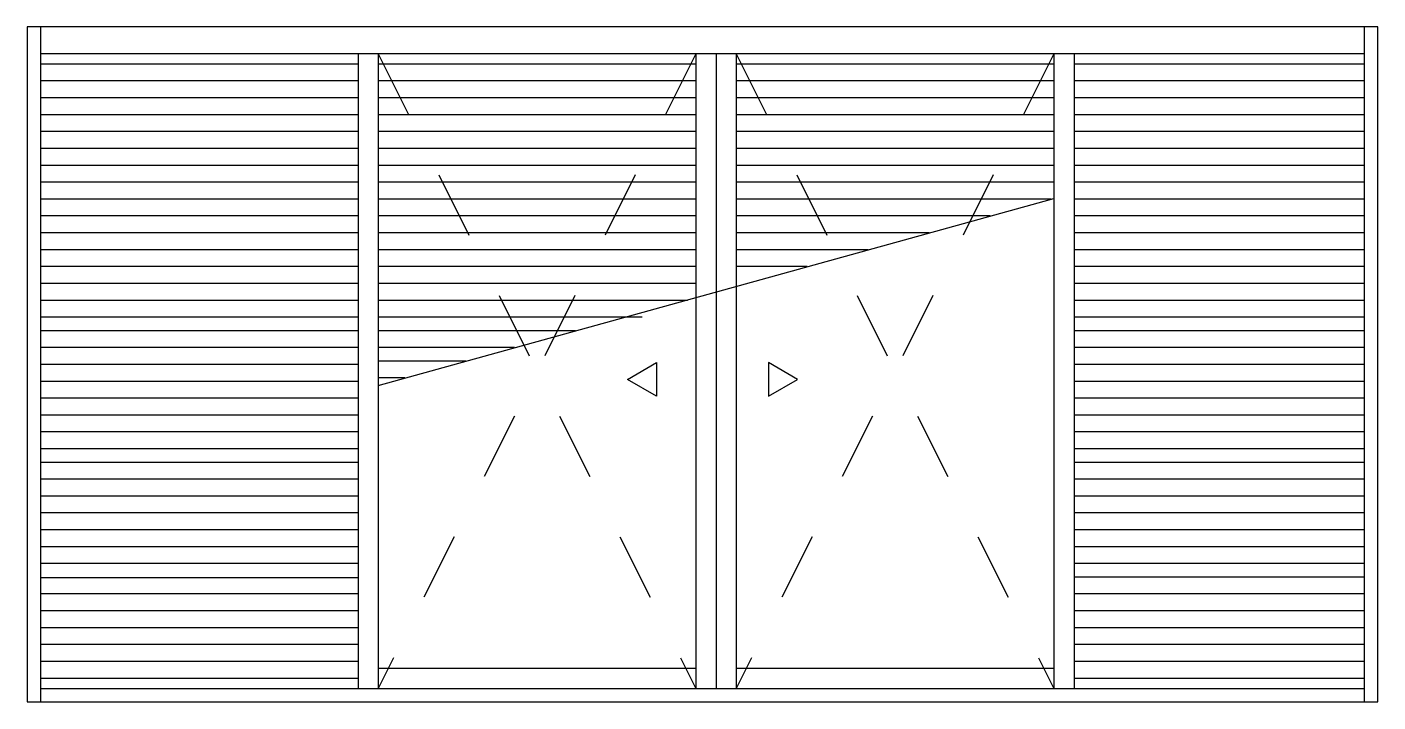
# Model space of a CAD drawing. Header units: millimetres. Extents: x 442.21 to 444.21, y 1332.14 to 1333.14.
import ezdxf

# ---------------------------------------------------------------- set-up
doc = ezdxf.new("R2010")
doc.units = ezdxf.units.MM
doc.header["$LTSCALE"] = 0.5
doc.linetypes.add('HIDDEN2', pattern=[0.1875, 0.125, -0.0625])
for name, color, linetype in [('Gravia_Venezianas', 1, 'Continuous'), ('Gravia_Venezianas_hidden2', 1, 'HIDDEN2'), ('Ltype_interrupção', 7, 'INTERRUP')]:
    doc.layers.add(name, color=color, linetype=linetype)
doc.linetypes.add('INTERRUP', pattern='A,0.6,-0.04,[1,INTERRUP.shx,S=0.1,R=0,X=0,Y=0],-0.04', length=0.68)

msp = doc.modelspace()

# ---------------------------------------------------------------- linework, layer by layer
at = {"layer": 'Gravia_Venezianas', "color": 2}
for p, q in [((444.2056, 1333.1407), (442.2056, 1333.1407)), ((442.2056, 1333.1407), (442.2056, 1332.1407)), ((444.2056, 1332.1407), (444.2056, 1333.1407)), ((442.2056, 1332.1407), (444.2056, 1332.1407))]:
    msp.add_line(p, q, dxfattribs=at)
at = {"layer": 'Gravia_Venezianas'}
for p, q in [((442.2256, 1333.1407), (442.2256, 1332.1407)), ((444.1856, 1332.1407), (444.1856, 1333.1407)), ((444.1856, 1333.1007), (442.2256, 1333.1007)), ((444.1856, 1333.1007), (442.2256, 1333.1007)), ((442.6956, 1333.1007), (442.6956, 1332.1607)), ((442.7256, 1333.1007), (442.7256, 1332.1607)), ((443.1956, 1333.1007), (443.1956, 1332.1607)), ((443.2256, 1333.1007), (443.2256, 1332.1607)), ((443.2556, 1333.1007), (443.2556, 1332.1607)), ((443.7256, 1333.1007), (443.7256, 1332.1607)), ((443.7556, 1333.1007), (443.7556, 1332.1607)), ((442.6956, 1333.0857), (442.2256, 1333.0857)), ((443.1956, 1333.0857), (442.7256, 1333.0857)), ((443.7256, 1333.0857), (443.2556, 1333.0857)), ((444.1856, 1333.0857), (443.7556, 1333.0857)), ((442.6956, 1333.0607), (442.2256, 1333.0607)), ((443.1956, 1333.0607), (442.7256, 1333.0607)), ((443.7256, 1333.0607), (443.2556, 1333.0607)), ((444.1856, 1333.0607), (443.7556, 1333.0607)), ((442.6956, 1333.0357), (442.2256, 1333.0357)), ((443.1956, 1333.0357), (442.7256, 1333.0357)), ((443.7256, 1333.0357), (443.2556, 1333.0357)), ((444.1856, 1333.0357), (443.7556, 1333.0357)), ((442.6956, 1333.0107), (442.2256, 1333.0107)), ((443.1956, 1333.0107), (442.7256, 1333.0107)), ((443.7256, 1333.0107), (443.2556, 1333.0107)), ((444.1856, 1333.0107), (443.7556, 1333.0107)), ((442.6956, 1332.9857), (442.2256, 1332.9857)), ((443.1956, 1332.9857), (442.7256, 1332.9857)), ((443.7256, 1332.9857), (443.2556, 1332.9857)), ((444.1856, 1332.9857), (443.7556, 1332.9857)), ((442.6956, 1332.9607), (442.2256, 1332.9607)), ((443.1956, 1332.9607), (442.7256, 1332.9607)), ((443.7256, 1332.9607), (443.2556, 1332.9607)), ((444.1856, 1332.9607), (443.7556, 1332.9607)), ((442.6956, 1332.9357), (442.2256, 1332.9357)), ((443.1956, 1332.9357), (442.7256, 1332.9357)), ((443.7256, 1332.9357), (443.2556, 1332.9357)), ((444.1856, 1332.9357), (443.7556, 1332.9357)), ((442.6956, 1332.9107), (442.2256, 1332.9107)), ((443.1956, 1332.9107), (442.7256, 1332.9107)), ((443.7256, 1332.9107), (443.2556, 1332.9107)), ((444.1856, 1332.9107), (443.7556, 1332.9107)), ((442.6956, 1332.8857), (442.2256, 1332.8857)), ((443.1956, 1332.8857), (442.7256, 1332.8857)), ((443.7216, 1332.8857), (443.2556, 1332.8857)), ((444.1856, 1332.8857), (443.7556, 1332.8857)), ((442.6956, 1332.8607), (442.2256, 1332.8607)), ((443.1956, 1332.8607), (442.7256, 1332.8607)), ((443.6313, 1332.8607), (443.2556, 1332.8607)), ((444.1856, 1332.8607), (443.7556, 1332.8607)), ((442.6956, 1332.8357), (442.2256, 1332.8357)), ((443.1956, 1332.8357), (442.7256, 1332.8357)), ((443.5411, 1332.8357), (443.2556, 1332.8357)), ((444.1856, 1332.8357), (443.7556, 1332.8357)), ((442.6956, 1332.8107), (442.2256, 1332.8107)), ((443.1956, 1332.8107), (442.7256, 1332.8107)), ((443.4508, 1332.8107), (443.2556, 1332.8107)), ((444.1856, 1332.8107), (443.7556, 1332.8107)), ((442.6956, 1332.7857), (442.2256, 1332.7857)), ((443.1956, 1332.7857), (442.7256, 1332.7857)), ((443.3606, 1332.7857), (443.2556, 1332.7857)), ((444.1856, 1332.7857), (443.7556, 1332.7857)), ((442.6956, 1332.7607), (442.2256, 1332.7607)), ((443.1956, 1332.7607), (442.7256, 1332.7607)), ((444.1856, 1332.7607), (443.7556, 1332.7607)), ((442.6956, 1332.7357), (442.2256, 1332.7357)), ((443.1834, 1332.7357), (442.7256, 1332.7357)), ((444.1856, 1332.7357), (443.7556, 1332.7357)), ((442.6956, 1332.7107), (442.2256, 1332.7107)), ((443.1165, 1332.7107), (442.7256, 1332.7107)), ((444.1856, 1332.7107), (443.7556, 1332.7107)), ((442.6956, 1332.6907), (442.2256, 1332.6907)), ((443.0177, 1332.6907), (442.7256, 1332.6907)), ((444.1856, 1332.6907), (443.7556, 1332.6907)), ((442.6956, 1332.6657), (442.2256, 1332.6657)), ((442.9274, 1332.6657), (442.7256, 1332.6657)), ((444.1856, 1332.6657), (443.7556, 1332.6657)), ((442.6956, 1332.6407), (442.2256, 1332.6407)), ((442.8552, 1332.6457), (442.7256, 1332.6457)), ((444.1856, 1332.6407), (443.7556, 1332.6407)), ((442.765, 1332.6207), (442.7256, 1332.6207)), ((442.6956, 1332.6157), (442.2256, 1332.6157)), ((444.1856, 1332.6157), (443.7556, 1332.6157)), ((442.6956, 1332.5907), (442.2256, 1332.5907)), ((444.1856, 1332.5907), (443.7556, 1332.5907)), ((442.6956, 1332.5657), (442.2256, 1332.5657)), ((444.1856, 1332.5657), (443.7556, 1332.5657)), ((442.6956, 1332.5407), (442.2256, 1332.5407)), ((444.1856, 1332.5407), (443.7556, 1332.5407)), ((442.6956, 1332.5157), (442.2256, 1332.5157)), ((444.1856, 1332.5157), (443.7556, 1332.5157)), ((442.6956, 1332.4957), (442.2256, 1332.4957)), ((444.1856, 1332.4957), (443.7556, 1332.4957)), ((442.6956, 1332.4707), (442.2256, 1332.4707)), ((444.1856, 1332.4707), (443.7556, 1332.4707)), ((442.6956, 1332.4457), (442.2256, 1332.4457)), ((444.1856, 1332.4457), (443.7556, 1332.4457)), ((442.6956, 1332.4207), (442.2256, 1332.4207)), ((444.1856, 1332.4207), (443.7556, 1332.4207)), ((442.6956, 1332.3957), (442.2256, 1332.3957)), ((444.1856, 1332.3957), (443.7556, 1332.3957)), ((442.6956, 1332.3707), (442.2256, 1332.3707)), ((442.6956, 1332.3707), (442.2256, 1332.3707)), ((444.1856, 1332.3707), (443.7556, 1332.3707)), ((442.6956, 1332.3457), (442.2256, 1332.3457)), ((444.1856, 1332.3457), (443.7556, 1332.3457)), ((442.6956, 1332.3245), (442.2256, 1332.3245)), ((444.1856, 1332.3257), (443.7556, 1332.3257)), ((442.6956, 1332.3007), (442.2256, 1332.3007)), ((444.1856, 1332.3007), (443.7556, 1332.3007)), ((442.6956, 1332.2757), (442.2256, 1332.2757)), ((444.1856, 1332.2757), (443.7556, 1332.2757)), ((442.6956, 1332.2507), (442.2256, 1332.2507)), ((442.6956, 1332.2507), (442.2256, 1332.2507)), ((444.1856, 1332.2507), (443.7556, 1332.2507)), ((442.6956, 1332.2257), (442.2256, 1332.2257)), ((444.1856, 1332.2257), (443.7556, 1332.2257)), ((442.6956, 1332.2007), (442.2256, 1332.2007)), ((444.1856, 1332.2007), (443.7556, 1332.2007)), ((442.7256, 1332.1907), (443.1956, 1332.1907)), ((443.2556, 1332.1907), (443.7256, 1332.1907)), ((442.6956, 1332.1757), (442.2256, 1332.1757)), ((442.2256, 1332.1607), (444.1856, 1332.1607)), ((444.1856, 1332.1757), (443.7556, 1332.1757))]:
    msp.add_line(p, q, dxfattribs=at)
at = {"layer": 'Gravia_Venezianas_hidden2'}
for p, q in [((442.7256, 1333.1007), (443.1956, 1332.1607)), ((443.1956, 1333.1007), (442.7256, 1332.1607)), ((443.2556, 1333.1007), (443.7256, 1332.1607)), ((443.7256, 1333.1007), (443.2556, 1332.1607))]:
    msp.add_line(p, q, dxfattribs=at)
for points in [[(443.1377, 1332.6435), (443.1377, 1332.5935), (443.0944, 1332.6185)], [(443.3031, 1332.6435), (443.3031, 1332.5935), (443.3464, 1332.6185)]]:
    msp.add_lwpolyline(points, close=True, dxfattribs=at)
at = {"layer": 'Ltype_interrupção', "color": 1}
msp.add_line((442.7256, 1332.6097), (443.7256, 1332.8868), dxfattribs=at)

doc.saveas('drawing.dxf')
